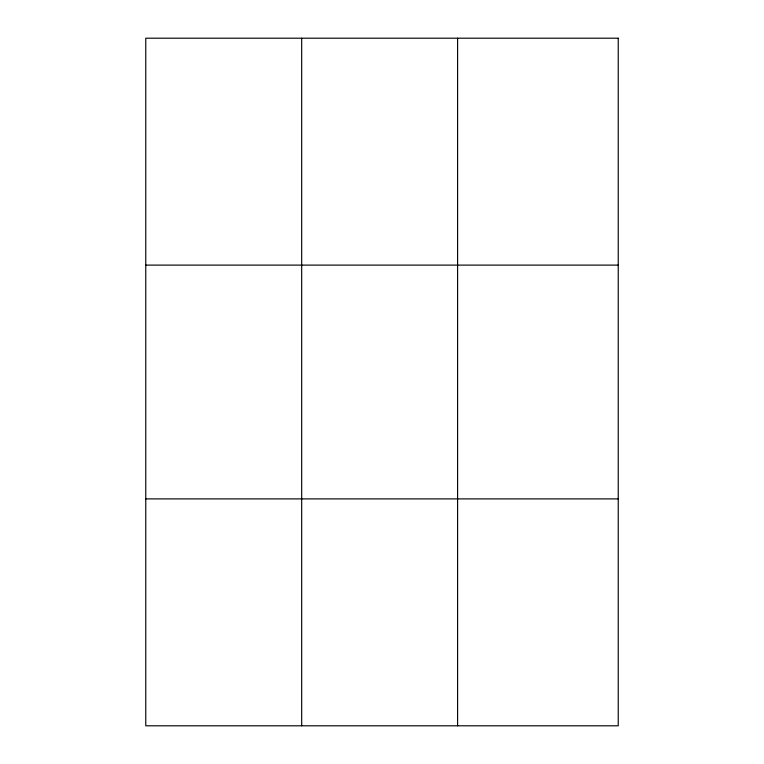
<?xml version="1.0" encoding="UTF-8"?>
<svg xmlns="http://www.w3.org/2000/svg" width="764" height="764" viewBox="0 0 764 764"><rect width="100%" height="100%" fill="white"/><g stroke="black" fill="none" stroke-linecap="round" stroke-linejoin="round"><path stroke-width="1.15" d="M301.684 725.8L301.684 38.2M457.598 725.8L457.598 38.2M145.762 265.108L618.238 265.108M145.762 498.892L618.238 498.892M618.238 38.2L618.238 725.8L145.762 725.8L145.762 38.2L618.238 38.2"/></g></svg>
